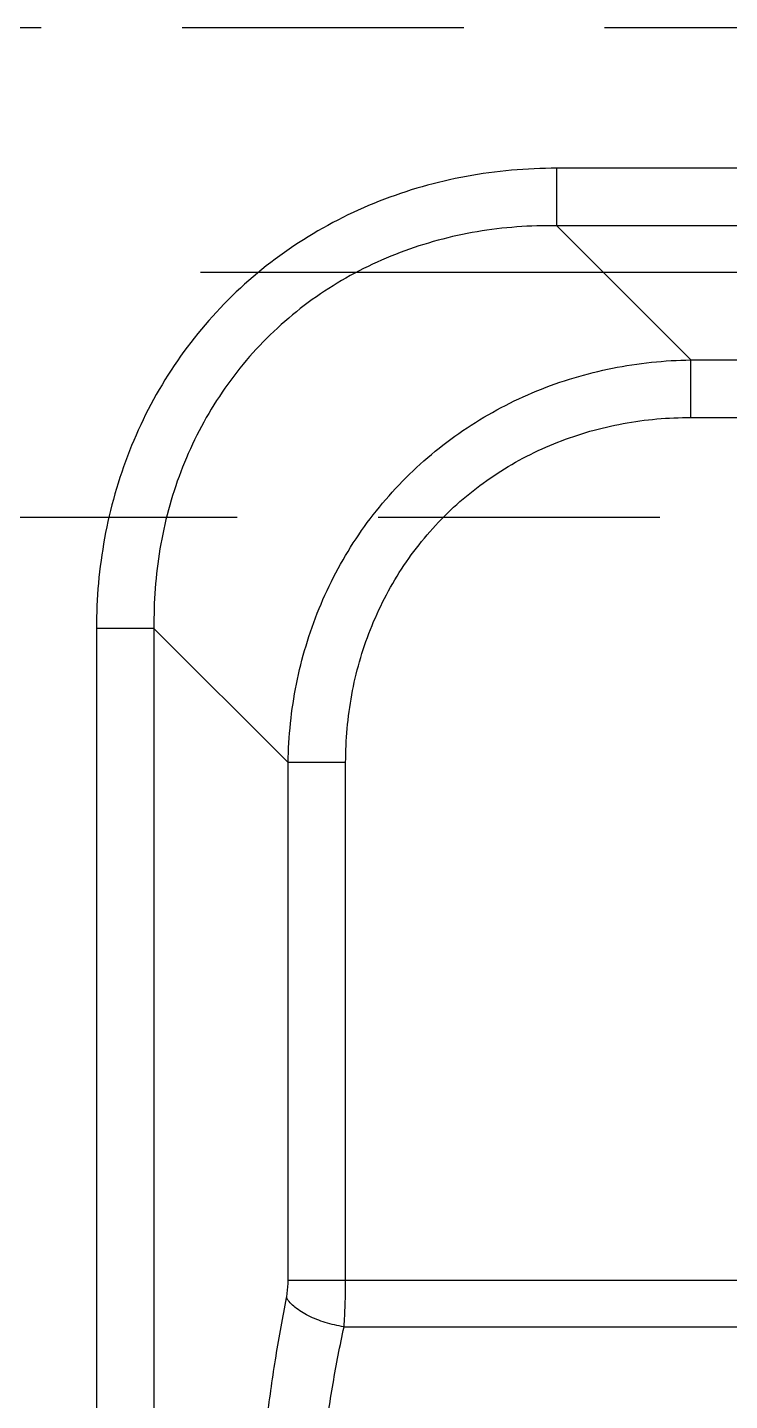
# Model space of a CAD drawing. Header units: millimetres. Extents: x 23075 to 24509, y -21593 to -20579.
# Drawn here: x 23689.33 to 23700.8, y -20905.32 to -20882.89 of the extents above; entities that cross this region are included whole.
import ezdxf

# ---------------------------------------------------------------- set-up
doc = ezdxf.new("R2010")
doc.units = ezdxf.units.MM
doc.header["$LTSCALE"] = 8
doc.linetypes.add('CENTER', pattern=[2, 1.25, -0.25, 0.25, -0.25])
doc.linetypes.add('HIDDEN', pattern=[0.375, 0.25, -0.125])
doc.layers.add('Cav-cor', color=30, linetype='Continuous')
doc.layers.add('WT', color=4, linetype='Continuous')

msp = doc.modelspace()

# ---------------------------------------------------------------- linework, layer by layer
at = {"layer": 'Cav-cor', "color": 241}
for p, q in [((23697.974, -20886.125), (23697.974, -20885.185)), ((23707.132, -20885.185), (23697.974, -20885.185)), ((23700.165, -20888.316), (23697.974, -20886.125)), ((23707.132, -20886.125), (23697.974, -20886.125)), ((23700.165, -20889.256), (23700.165, -20888.316)), ((23700.165, -20888.316), (23706.827, -20888.316)), ((23700.165, -20889.256), (23706.827, -20889.256)), ((23690.456, -20892.702), (23690.456, -20924.128)), ((23691.396, -20892.702), (23690.456, -20892.702)), ((23691.396, -20892.702), (23691.396, -20924.128)), ((23693.587, -20894.894), (23691.396, -20892.702)), ((23693.587, -20903.347), (23693.587, -20894.894)), ((23694.527, -20894.894), (23693.587, -20894.894)), ((23694.527, -20903.347), (23694.527, -20894.894)), ((23693.587, -20903.347), (23702.854, -20903.347)), ((23694.5, -20904.11), (23701.901, -20904.11))]:
    msp.add_line(p, q, dxfattribs=at)
for points, knots in [([(23697.974, -20885.185), (23697.48, -20885.185), (23696.49, -20885.272), (23695.056, -20885.679), (23693.73, -20886.36), (23692.571, -20887.299), (23691.632, -20888.458), (23690.95, -20889.785), (23690.544, -20891.219), (23690.456, -20892.209), (23690.456, -20892.702)], [0, 0, 0, 0, 0.125025, 0.25003, 0.375021, 0.5, 0.624979, 0.74997, 0.874975, 1, 1, 1, 1]), ([(23697.974, -20886.125), (23697.539, -20886.118), (23696.667, -20886.182), (23695.401, -20886.521), (23694.227, -20887.108), (23693.203, -20887.931), (23692.38, -20888.955), (23691.792, -20890.129), (23691.453, -20891.396), (23691.39, -20892.268), (23691.396, -20892.702)], [0, 0, 0, 0, 0.124986, 0.249982, 0.37499, 0.5, 0.62501, 0.750018, 0.875014, 1, 1, 1, 1]), ([(23693.587, -20894.894), (23693.594, -20894.464), (23693.684, -20893.604), (23694.055, -20892.363), (23694.66, -20891.215), (23695.481, -20890.209), (23696.486, -20889.389), (23697.634, -20888.784), (23698.876, -20888.412), (23699.736, -20888.322), (23700.165, -20888.316)], [0, 0, 0, 0, 0.124973, 0.249963, 0.374977, 0.5, 0.625024, 0.750037, 0.875027, 1, 1, 1, 1]), ([(23694.527, -20894.894), (23694.527, -20894.523), (23694.593, -20893.781), (23694.897, -20892.706), (23695.409, -20891.711), (23696.113, -20890.841), (23696.982, -20890.137), (23697.977, -20889.626), (23699.052, -20889.321), (23699.795, -20889.256), (23700.165, -20889.256)], [0, 0, 0, 0, 0.125028, 0.25003, 0.37502, 0.5, 0.62498, 0.74997, 0.874972, 1, 1, 1, 1]), ([(23693.561, -20903.636), (23693.565, -20903.614), (23693.581, -20903.518), (23693.587, -20903.421), (23693.587, -20903.347)], [0, 0, 0, 0, 0.236896, 1, 1, 1, 1]), ([(23694.5, -20904.11), (23694.505, -20904.05), (23694.521, -20903.796), (23694.527, -20903.542), (23694.527, -20903.347)], [0, 0, 0, 0, 0.236418, 1, 1, 1, 1]), ([(23692.49, -20920.453), (23692.49, -20919.018), (23692.534, -20916.87), (23692.65, -20914.013), (23692.754, -20911.881), (23692.877, -20909.76), (23693.006, -20908.004), (23693.129, -20906.613), (23693.241, -20905.593), (23693.382, -20904.601), (23693.499, -20903.954), (23693.561, -20903.636)], [0, 0, 0, 0, 0.255082, 0.382062, 0.508656, 0.63473, 0.759884, 0.821898, 0.883012, 0.942529, 1, 1, 1, 1]), ([(23694.5, -20904.11), (23694.397, -20904.095), (23694.197, -20904.049), (23693.926, -20903.943), (23693.707, -20903.81), (23693.596, -20903.696), (23693.561, -20903.636)], [0, 0, 0, 0, 0.291546, 0.567142, 0.807261, 1, 1, 1, 1]), ([(23693.43, -20920.453), (23693.433, -20919.755), (23693.442, -20918.709), (23693.473, -20917.316), (23693.516, -20915.928), (23693.587, -20914.196), (23693.688, -20912.125), (23693.809, -20910.064), (23693.96, -20908.023), (23694.117, -20906.346), (23694.313, -20905.047), (23694.435, -20904.418), (23694.5, -20904.111)], [0, 0, 0, 0, 0.127618, 0.191334, 0.254948, 0.381863, 0.508399, 0.634439, 0.759593, 0.882867, 0.942501, 1, 1, 1, 1])]:
    msp.add_open_spline(points, degree=3, knots=knots, dxfattribs=at)
at = {"layer": 'WT', "color": 125, "linetype": 'HIDDEN', "ltscale": 2.3}
for p, q in [((23602.156, -20882.885), (23757.156, -20882.885)), ((23688.156, -20890.885), (23757.156, -20890.885))]:
    msp.add_line(p, q, dxfattribs=at)
at = {"layer": 'WT', "color": 125, "linetype": 'CENTER', "ltscale": 1.5}
msp.add_line((23572.156, -20886.885), (23757.156, -20886.885), dxfattribs=at)

doc.saveas('drawing.dxf')
